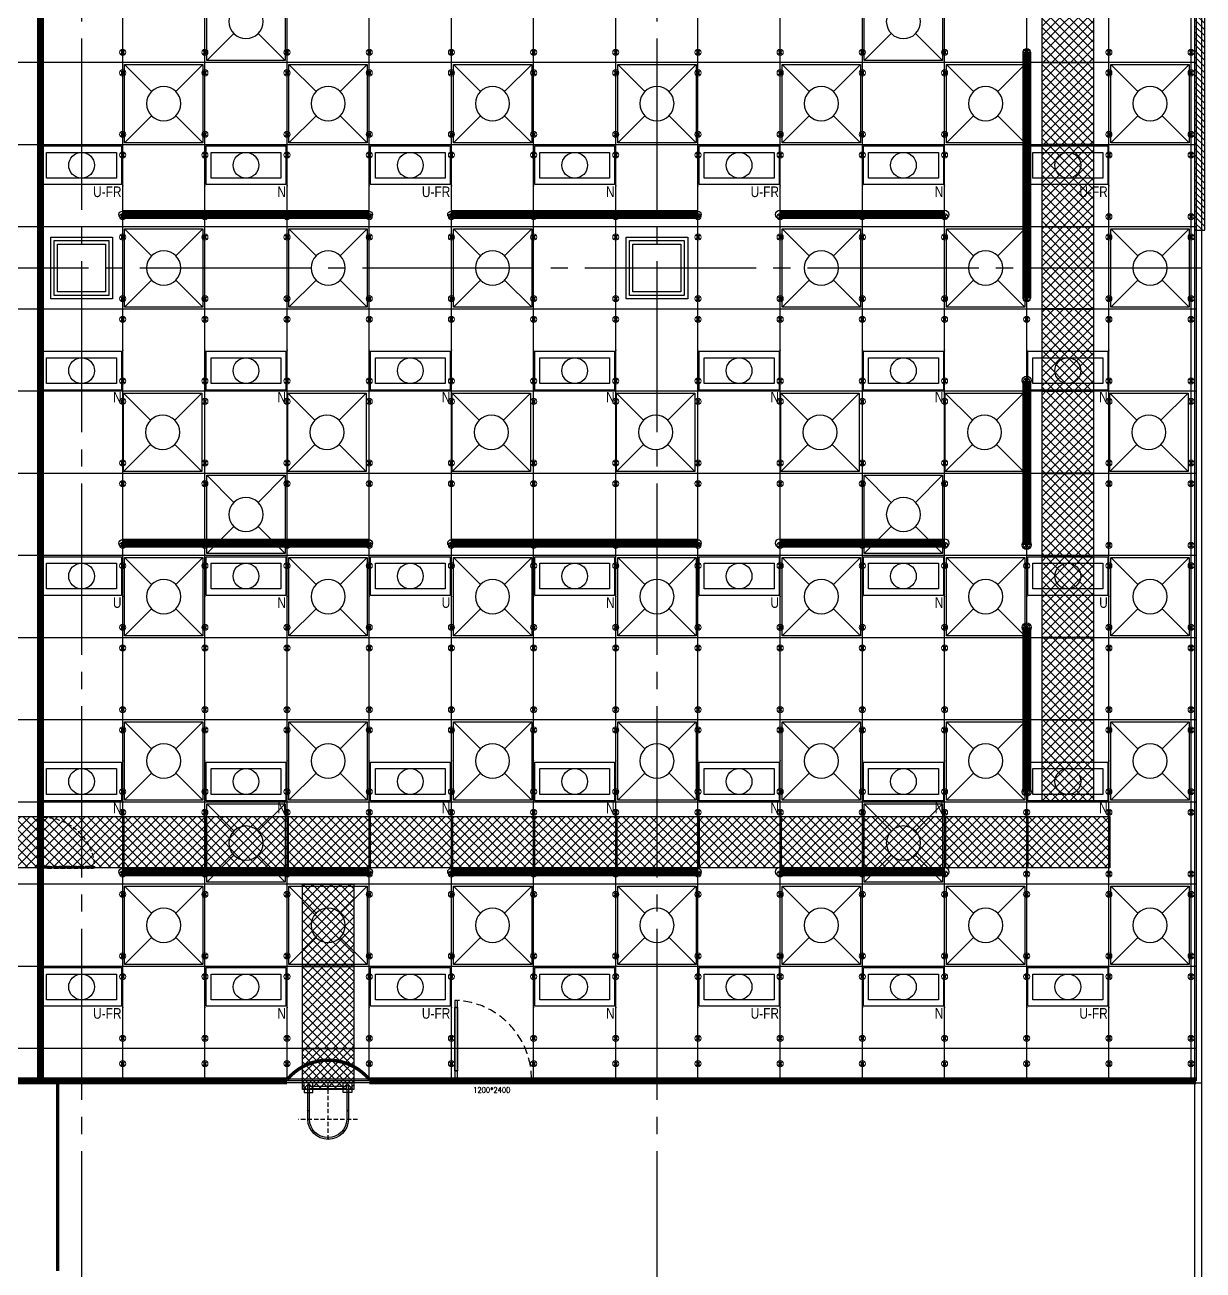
# Model space of a CAD drawing. Extents: x -17313 to 41501, y -1010 to 11880.
# Drawn here: x 15037 to 16758, y 36 to 1855 of the extents above; entities that cross this region are included whole.
import ezdxf
from ezdxf.enums import TextEntityAlignment as Align

# ---------------------------------------------------------------- set-up
doc = ezdxf.new("R2010")
doc.units = 0
doc.header["$LTSCALE"] = 100
for name, pattern in [('188K-SM-03-F10-ARCH-PA-Y2257103$0$18P6-SM-03-C40-ARCH-PA-Y2211058$0$DASHED', [19.05, 12.7, -6.35]), ('188K-SM-03-F10-ARCH-PA-Y2257103$0$AP5A-SM-03-F20-ARCH-PA-Y2230801+Y2230803$0$ALL-PA-TXT-Y2221201$0$DASHED', [19.05, 12.7, -6.35]), ('188K-SM-07-F15-ARCH-CATW-Y2257103$0$DASHED', [19.05, 12.7, -6.35]), ('X-S-FAB-L10$0$COL-CEN-LIN', [3.25, 2.5, -0.25, 0.25, -0.25])]:
    doc.linetypes.add(name, pattern=pattern)
for name, color, linetype in [('0-xref', 8, 'Continuous'), ('188K-SM-03-F10-ARCH-CEIL-Y2257103$0$K-CEIL-4.2', 8, 'Continuous'), ('188K-SM-03-F10-ARCH-CEIL-Y2257103$0$K-CEIL-4.2-AREA', 8, 'Continuous'), ('188K-SM-03-F10-ARCH-PA-Y2257103$0$K-Divider-7.5', 53, 'Continuous'), ('188K-SM-03-F10-ARCH-PA-Y2257103$0$K-Door', 53, 'Continuous'), ('188K-SM-03-F10-ARCH-PA-Y2257103$0$K-P-LAD-420', 53, 'Continuous'), ('188K-SM-03-F10-ARCH-PA-Y2257103$0$K-P1S-4.2-單抗', 53, 'Continuous'), ('188K-SM-03-F10-ARCH-PA-Y2257103$0$K-岩棉 2hr 7.5-單抗', 53, 'Continuous'), ('188K-SM-03-F10-ARCH-PA-Y2257103$0$K-岩棉 2hr 7.5-非抗', 53, 'Continuous'), ('188K-SM-06-F10-ELEC-LIGHT-Y2257103$0$E-LIGHT(W)-N', 253, 'Continuous'), ('188K-SM-06-F10-ELEC-LIGHT-Y2257103$0$E-LIGHT(W)-U FR', 253, 'Continuous'), ('188K-SM-06-F10-ELEC-LIGHT-Y2257103$0$E-LIGHT(W)-U XLPE', 253, 'Continuous'), ('188K-SM-06-F10-HVAC-FFU-Y2257103$0$AC-FFU-ULPA', 254, 'Continuous'), ('188K-SM-07-F15-ARCH-CATW-Y2257103$0$K-Divider 上-2.7', 80, 'Continuous'), ('188K-SM-07-F15-ARCH-CATW-Y2257103$0$K-DOOR-天板上方', 150, '188K-SM-07-F15-ARCH-CATW-Y2257103$0$DASHED'), ('188K-SM-07-F15-ARCH-CATW-Y2257103$0$K-安全母索', 6, 'Continuous'), ('188K-SM-07-F15-ARCH-CATW-Y2257103$0$K-扶手', 160, 'Continuous'), ('188K-SM-07-F15-ARCH-CATW-Y2257103$0$K-貓道板-主走道', 171, 'Continuous'), ('188K-SM-07-F15-ARCH-CATW-Y2257103$0$K-貓道板-主走道VS燈具', 171, 'Continuous'), ('188K-SM-07-F15-ARCH-CATW-Y2257103$0$K-鍊條', 3, 'Continuous'), ('X-S-FAB-L10$0$0-DIM-TXT', 8, 'Continuous'), ('X-S-FAB-L10$0$A-WALL-IN', 8, 'Continuous'), ('X-S-FAB-L10$0$BLOCK', 8, 'Continuous'), ('X-S-FAB-L10$0$CCL', 8, 'X-S-FAB-L10$0$COL-CEN-LIN'), ('X-S-FAB-L10$0$COL-S', 8, 'Continuous'), ('X-S-FAB-L10$0$WALL_188K_IN', 8, 'Continuous')]:
    doc.layers.add(name, color=color, linetype=linetype)
doc.layers.add('188K-SM-03-F10-ARCH-CEIL-Y2257103$0$K-吊點-標準', color=8, linetype='Continuous', lineweight=9)
doc.layers.add('188K-SM-06-F10-ELEC-LIGHT-Y2257103$0$Defpoints-CAS', color=253, linetype='Continuous', plot=False)
doc.styles.add('188K-SM-03-F10-ARCH-PA-Y2257103$0$AP5A-SM-03-F20-ARCH-PA-Y2230801+Y2230803$0$ALL-PA-TXT-Y2221201$0$Standard', font='txt.shx', dxfattribs={"bigfont": 'chineset.shx'})
doc.styles.add('188K-SM-06-F10-ELEC-LIGHT-Y2257103$0$Standard', font='arial.ttf')
doc.styles.add('X-S-FAB-L10$0$CHINA', font='simplex.shx', dxfattribs={"width": 0.75, "bigfont": 'chineset.shx'})
doc.styles.add('X-S-FAB-L10$0$Standard', font='', dxfattribs={"width": 0.8})
doc.styles.add('X-S-FAB-L10$0$TG_NOTE_TEXT', font='simplex.shx', dxfattribs={"width": 0.75, "bigfont": 'chineset.shx'})
doc.styles.get('X-S-FAB-L10$0$Standard').set_extended_font_data('Microsoft JhengHei')
doc.linetypes.add('188K-SM-07-F15-ARCH-CATW-Y2257103$0$FENCELINE1', pattern='A,6.35,-2.54,[133,ltypeshp.shx,S=2.54,R=0,X=-2.54,Y=0],-2.54,25.4', length=36.83)

# ---------------------------------------------------------------- blocks, each defined once
blk = doc.blocks.new('X-S-FAB-L10$0$FAB2-L05')
at = {"layer": 'X-S-FAB-L10$0$CCL'}
for p, q in [((-11040, 11005), (-11040, 0)), ((-10200, 11005), (-10200, 0)), ((-26880, 2220), (1210, 2220))]:
    blk.add_line(p, q, dxfattribs=at)
at = {"layer": 'X-S-FAB-L10$0$COL-S'}
for points in [[(-11075, 2255), (-11005, 2255), (-11005, 2185), (-11075, 2185)], [(-10235, 2255), (-10165, 2255), (-10165, 2185), (-10235, 2185)]]:
    blk.add_lwpolyline(points, close=True, dxfattribs=at)
blk = doc.blocks.new('X-S-FAB-L10')
at = {"layer": 'X-S-FAB-L10$0$WALL_188K_IN'}
h = blk.add_hatch(dxfattribs=at)
h.set_pattern_fill('LINE', color=256, scale=2, angle=135)
h.set_pattern_definition([(135, (16760, 1946.6165), (-4.49013, -4.49013), [])])
h.paths.add_polyline_path([(16760, 1555), (16760, 2045), (16745, 2045), (16745, 1555)])
at = {"layer": 'X-S-FAB-L10$0$A-WALL-IN', "lineweight": 0}
for q in [(16760, 1555), (16745, -44)]:
    blk.add_line((16745, 1555), q, dxfattribs=at)
at = {"layer": 'X-S-FAB-L10$0$COL-S'}
for p, q in [((15085, 1535), (15155, 1535)), ((15085, 1465), (15085, 1535)), ((15155, 1535), (15155, 1465)), ((15925, 1535), (15995, 1535)), ((15925, 1465), (15925, 1535)), ((15995, 1535), (15995, 1465)), ((15155, 1465), (15085, 1465)), ((15995, 1465), (15925, 1465))]:
    blk.add_line(p, q, dxfattribs=at)
at = {"layer": 'X-S-FAB-L10$0$WALL_188K_IN'}
blk.add_lwpolyline([(16760, 1555), (16760, 2045), (16745, 2045), (16745, 1555)], close=True, dxfattribs=at)
at = {"layer": 'X-S-FAB-L10$0$BLOCK'}
blk.add_blockref('X-S-FAB-L10$0$FAB2-L05', (26160, -720), dxfattribs=at)
at = {"style": 'X-S-FAB-L10$0$TG_NOTE_TEXT', "width": 0.5, "flags": 1}
for p in [(7463.3, 9020), (18268.3, 8649), (11197.8, 4800.2), (16485.8, 4800.2), (25420.3, 2635), (13360, 320, 0), (7463.3, -33.3)]:
    blk.add_attdef('WH', text='', height=20, dxfattribs=at).set_placement(p, align=Align.BOTTOM_LEFT)
at = {"width": 0.5}
for style, p in [('X-S-FAB-L10$0$TG_NOTE_TEXT', (7585, 9020)), ('X-S-FAB-L10$0$TG_NOTE_TEXT', (18390, 8649)), ('X-S-FAB-L10$0$TG_NOTE_TEXT', (11117.5, 4813.5)), ('X-S-FAB-L10$0$TG_NOTE_TEXT', (16607.5, 4813.5)), ('X-S-FAB-L10$0$TG_NOTE_TEXT', (25350, 2635)), ('X-S-FAB-L10$0$Standard', (13129.4, 325, 0)), ('X-S-FAB-L10$0$TG_NOTE_TEXT', (7585, -20))]:
    blk.add_attdef('DESC', text='', height=10, dxfattribs=dict(at, style=style)).set_placement(p, align=Align.BOTTOM_LEFT)
for tag, style, p in [('TYPE', 'X-S-FAB-L10$0$TG_NOTE_TEXT', (7619.3, 9020)), ('NO', 'X-S-FAB-L10$0$TG_NOTE_TEXT', (7650.1, 9020)), ('TYPE', 'X-S-FAB-L10$0$TG_NOTE_TEXT', (18424.2, 8649)), ('NO', 'X-S-FAB-L10$0$TG_NOTE_TEXT', (18455, 8649)), ('NO', 'X-S-FAB-L10$0$TG_NOTE_TEXT', (11088.6, 4813.5)), ('TYPE', 'X-S-FAB-L10$0$TG_NOTE_TEXT', (11151.8, 4813.5)), ('TYPE', 'X-S-FAB-L10$0$TG_NOTE_TEXT', (16641.8, 4813.5)), ('NO', 'X-S-FAB-L10$0$TG_NOTE_TEXT', (16672.6, 4813.5)), ('NO', 'X-S-FAB-L10$0$TG_NOTE_TEXT', (25313, 2635)), ('TYPE', 'X-S-FAB-L10$0$TG_NOTE_TEXT', (25350, 2635)), ('NO', 'X-S-FAB-L10$0$Standard', (13100, 320, 0)), ('TYPE', 'X-S-FAB-L10$0$Standard', (13129.4, 320, 0)), ('TYPE', 'X-S-FAB-L10$0$TG_NOTE_TEXT', (7619.3, -20)), ('NO', 'X-S-FAB-L10$0$TG_NOTE_TEXT', (7650.1, -20))]:
    blk.add_attdef(tag, text='', height=10, dxfattribs=dict(at, style=style)).set_placement(p, align=Align.BOTTOM_RIGHT)
for rotation, style, p in [(180, 'X-S-FAB-L10$0$Standard', (317.6, 7480)), (180, 'X-S-FAB-L10$0$Standard', (1217.6, 7480)), (90, 'X-S-FAB-L10$0$TG_NOTE_TEXT', (24310, 3647.5)), (270, 'X-S-FAB-L10$0$TG_NOTE_TEXT', (17080, 1605))]:
    blk.add_attdef('DESC', text='', height=10, rotation=rotation, dxfattribs=dict(at, style=style)).set_placement(p, align=Align.BOTTOM_LEFT)
for tag, rotation, style, p in [('TYPE', 180, 'X-S-FAB-L10$0$Standard', (317.6, 7480)), ('NO', 180, 'X-S-FAB-L10$0$Standard', (347, 7480)), ('TYPE', 180, 'X-S-FAB-L10$0$Standard', (1217.6, 7480)), ('NO', 180, 'X-S-FAB-L10$0$Standard', (1247, 7480)), ('TYPE', 90, 'X-S-FAB-L10$0$TG_NOTE_TEXT', (24310, 3647.5)), ('NO', 90, 'X-S-FAB-L10$0$TG_NOTE_TEXT', (24310, 3610.5)), ('TYPE', 270, 'X-S-FAB-L10$0$TG_NOTE_TEXT', (17080, 1605)), ('NO', 270, 'X-S-FAB-L10$0$TG_NOTE_TEXT', (17080, 1573))]:
    blk.add_attdef(tag, text='', height=10, rotation=rotation, dxfattribs=dict(at, style=style)).set_placement(p, align=Align.BOTTOM_RIGHT)
at = {"style": 'X-S-FAB-L10$0$TG_NOTE_TEXT', "width": 0.5, "flags": 1}
for rotation, p in [(180, (43, 7480)), (180, (943, 7480)), (90, (24310, 3717.8)), (270, (17080, 1711.7))]:
    blk.add_attdef('WH', text='', height=20, rotation=rotation, dxfattribs=at).set_placement(p, align=Align.BOTTOM_LEFT)
at = {"layer": 'X-S-FAB-L10$0$0-DIM-TXT', "style": 'X-S-FAB-L10$0$CHINA', "width": 0.75}
for p in [(667.4, 7855.1, -2689.4), (22627.4, 6728.8), (25644.7, 6728.8), (24778.8, 5569.1), (1118.3, 4980), (417.8, 4594.6), (23874.8, 4355), (22927.4, 4330.1), (23749.9, 3901.4), (417.8, 3765.2), (1118.3, 3730), (417.8, 3115.8), (536.9, 2227.8), (16909, 1782.7), (888.4, 880.5), (16977.4, 750), (18878.8, 750), (25641.2, 553.2), (21364, 526.9)]:
    blk.add_attdef('HIG', text='', height=80, dxfattribs=at).set_placement(p, align=Align.MIDDLE_LEFT)
blk = doc.blocks.new('188K-SM-03-F10-ARCH-CEIL-Y2257103$0$A$C2CA95053')
h = blk.add_hatch(color=256)
edge = h.paths.add_edge_path()
edge.add_arc((0, 0), 0.5, 0, 360)
for p, q in [((3.2, 3.2), (-3.2, -3.2)), ((3.2, -3.2), (-3.2, 3.2))]:
    blk.add_line(p, q)
blk.add_lwpolyline([(-1.6, 2.5), (-1.6, -2.5), (1.6, -2.5), (1.6, 2.5)], close=True)
for radius in [4.5, 0.5]:
    blk.add_circle((0, 0), radius)
blk = doc.blocks.new('188K-SM-03-F10-ARCH-CEIL-Y2257103$0$天花板吊點-附調整片 - 3_8_螺桿吊架 100 mm 高調整片-V1-1FL')
blk.add_blockref('188K-SM-03-F10-ARCH-CEIL-Y2257103$0$A$C2CA95053', (0, 0))
blk = doc.blocks.new('188K-SM-03-F10-ARCH-CEIL-Y2257103')
at = {"layer": '188K-SM-03-F10-ARCH-CEIL-Y2257103$0$K-CEIL-4.2'}
for p, q in [((15060, 312.7), (15060, 8632.2)), ((15180, 312.7), (15180, 8632.2)), ((15300, 312.7), (15300, 8632.2)), ((15420, 312.7), (15420, 8632.2)), ((15540, 312.7), (15540, 8632.2)), ((15660, 312.7), (15660, 8632.2)), ((15780, 312.7), (15780, 8632.2)), ((15900, 312.7), (15900, 8632.2)), ((16740, 312.7), (16740, 8632.2)), ((16020, 312.7), (16020, 4517.5)), ((16140, 312.7), (16140, 4517.5)), ((16260, 312.7), (16260, 4517.5)), ((16380, 312.7), (16380, 4517.5)), ((16500, 312.7), (16500, 4517.5)), ((16620, 312.7), (16620, 4517.5)), ((16747.2, 1800), (1847.7, 1800)), ((16747.2, 1680), (1847.7, 1680)), ((16747.2, 1560), (1847.7, 1560)), ((16747.2, 1440), (1847.7, 1440)), ((16747.2, 1320), (1847.7, 1320)), ((16747.2, 1200), (1847.7, 1200)), ((16747.2, 1080), (1847.7, 1080)), ((16747.2, 960), (1847.7, 960)), ((16747.2, 840), (1847.7, 840)), ((16747.2, 720), (1847.7, 720)), ((16747.2, 600), (1847.7, 600)), ((16747.2, 480), (1847.7, 480)), ((16747.2, 360), (1847.7, 360))]:
    blk.add_line(p, q, dxfattribs=at)
at = {"layer": '188K-SM-03-F10-ARCH-CEIL-Y2257103$0$K-CEIL-4.2-AREA', "elevation": 0}
blk.add_lwpolyline([(24297.2, 2067.7), (16747.2, 2067.7), (16747.2, 312.7), (14882.2, 312.7), (14882.2, 42.7), (14157.7, 42.7), (14157.7, 312.7), (1847.7, 312.7), (1847.7, 8305.8), (1767.7, 8305.8), (1767.7, 8632.2), (17592.2, 8632.2), (17592.2, 8626.2), (18934.7, 8626.2), (18934.7, 8592.2), (19317.2, 8592.2), (19317.2, 7537.7), (19282.2, 7537.7), (19282.2, 7462.2), (19317.2, 7462.2), (19317.2, 7317.2), (21180, 7317.2)], dxfattribs=at)
at = {"layer": '188K-SM-03-F10-ARCH-CEIL-Y2257103$0$K-CEIL-4.2-AREA'}
for points in [[(15085, 1535), (15155, 1535), (15155, 1465), (15085, 1465)], [(15925, 1535), (15995, 1535), (15995, 1465), (15925, 1465)]]:
    blk.add_lwpolyline(points, close=True, dxfattribs=at)
at = {"layer": '188K-SM-03-F10-ARCH-CEIL-Y2257103$0$K-吊點-標準', "color": 170, "lineweight": 18, "rotation": 179.9999999999997}
for p in [(15060, 1815), (15180, 1815), (15300, 1815), (15420, 1815), (15540, 1815), (15660, 1815), (15780, 1815), (15900, 1815), (16020, 1815), (16140, 1815), (16260, 1815), (16380, 1815), (16500, 1815), (16620, 1815), (16740, 1815), (15060, 1785), (15180, 1785), (15300, 1785), (15420, 1785), (15540, 1785), (15660, 1785), (15780, 1785), (15900, 1785), (16020, 1785), (16140, 1785), (16260, 1785), (16380, 1785), (16500, 1785), (16620, 1785), (16740, 1785), (15060, 1695), (15180, 1695), (15300, 1695), (15420, 1695), (15540, 1695), (15660, 1695), (15780, 1695), (15900, 1695), (16020, 1695), (16140, 1695), (16260, 1695), (16380, 1695), (16500, 1695), (16620, 1695), (16740, 1695), (15060, 1665), (15180, 1665), (15300, 1665), (15420, 1665), (15540, 1665), (15660, 1665), (15780, 1665), (15900, 1665), (16020, 1665), (16140, 1665), (16260, 1665), (16380, 1665), (16500, 1665), (16620, 1665), (16740, 1665), (15060, 1575), (15180, 1575), (15300, 1575), (15420, 1575), (15540, 1575), (15660, 1575), (15780, 1575), (15900, 1575), (16020, 1575), (16140, 1575), (16260, 1575), (16380, 1575), (16500, 1575), (16620, 1575), (16740, 1575), (15060, 1545), (15180, 1545), (15300, 1545), (15420, 1545), (15540, 1545), (15660, 1545), (15780, 1545), (15900, 1545), (16020, 1545), (16140, 1545), (16260, 1545), (16380, 1545), (16500, 1545), (16620, 1545), (16740, 1545), (15060, 1455), (15180, 1455), (15300, 1455), (15420, 1455), (15540, 1455), (15660, 1455), (15780, 1455), (15900, 1455), (16020, 1455), (16140, 1455), (16260, 1455), (16380, 1455), (16500, 1455), (16620, 1455), (16740, 1455), (15060, 1425), (15180, 1425), (15300, 1425), (15420, 1425), (15540, 1425), (15660, 1425), (15780, 1425), (15900, 1425), (16020, 1425), (16140, 1425), (16260, 1425), (16380, 1425), (16500, 1425), (16620, 1425), (16740, 1425), (15060, 1335), (15180, 1335), (15300, 1335), (15420, 1335), (15540, 1335), (15660, 1335), (15780, 1335), (15900, 1335), (16020, 1335), (16140, 1335), (16260, 1335), (16380, 1335), (16500, 1335), (16620, 1335), (16740, 1335), (15060, 1305), (15180, 1305), (15300, 1305), (15420, 1305), (15540, 1305), (15660, 1305), (15780, 1305), (15900, 1305), (16020, 1305), (16140, 1305), (16260, 1305), (16380, 1305), (16500, 1305), (16620, 1305), (16740, 1305), (15060, 1215), (15180, 1215), (15300, 1215), (15420, 1215), (15540, 1215), (15660, 1215), (15780, 1215), (15900, 1215), (16020, 1215), (16140, 1215), (16260, 1215), (16380, 1215), (16500, 1215), (16620, 1215), (16740, 1215), (15060, 1185), (15180, 1185), (15300, 1185), (15420, 1185), (15540, 1185), (15660, 1185), (15780, 1185), (15900, 1185), (16020, 1185), (16140, 1185), (16260, 1185), (16380, 1185), (16500, 1185), (16620, 1185), (16740, 1185), (15060, 1095), (15180, 1095), (15300, 1095), (15420, 1095), (15540, 1095), (15660, 1095), (15780, 1095), (15900, 1095), (16020, 1095), (16140, 1095), (16260, 1095), (16380, 1095), (16500, 1095), (16620, 1095), (16740, 1095), (15060, 1065), (15180, 1065), (15300, 1065), (15420, 1065), (15540, 1065), (15660, 1065), (15780, 1065), (15900, 1065), (16020, 1065), (16140, 1065), (16260, 1065), (16380, 1065), (16500, 1065), (16620, 1065), (16740, 1065), (15060, 975), (15180, 975), (15300, 975), (15420, 975), (15540, 975), (15660, 975), (15780, 975), (15900, 975), (16020, 975), (16140, 975), (16260, 975), (16380, 975), (16500, 975), (16620, 975), (16740, 975), (15060, 945), (15180, 945), (15300, 945), (15420, 945), (15540, 945), (15660, 945), (15780, 945), (15900, 945), (16020, 945), (16140, 945), (16260, 945), (16380, 945), (16500, 945), (16620, 945), (16740, 945), (15060, 855), (15180, 855), (15300, 855), (15420, 855), (15540, 855), (15660, 855), (15780, 855), (15900, 855), (16020, 855), (16140, 855), (16260, 855), (16380, 855), (16500, 855), (16620, 855), (16740, 855), (15060, 825), (15180, 825), (15300, 825), (15420, 825), (15540, 825), (15660, 825), (15780, 825), (15900, 825), (16020, 825), (16140, 825), (16260, 825), (16380, 825), (16500, 825), (16620, 825), (16740, 825), (15060, 735), (15180, 735), (15300, 735), (15420, 735), (15540, 735), (15660, 735), (15780, 735), (15900, 735), (16020, 735), (16140, 735), (16260, 735), (16380, 735), (16500, 735), (16620, 735), (16740, 735), (15060, 705), (15180, 705), (15300, 705), (15420, 705), (15540, 705), (15660, 705), (15780, 705), (15900, 705), (16020, 705), (16140, 705), (16260, 705), (16380, 705), (16500, 705), (16620, 705), (16740, 705), (15060, 615), (15180, 615), (15300, 615), (15420, 615), (15540, 615), (15660, 615), (15780, 615), (15900, 615), (16020, 615), (16140, 615), (16260, 615), (16380, 615), (16500, 615), (16620, 615), (16740, 615), (15060, 585), (15180, 585), (15300, 585), (15420, 585), (15540, 585), (15660, 585), (15780, 585), (15900, 585), (16020, 585), (16140, 585), (16260, 585), (16380, 585), (16500, 585), (16620, 585), (16740, 585), (15060, 495), (15180, 495), (15300, 495), (15420, 495), (15540, 495), (15660, 495), (15780, 495), (15900, 495), (16020, 495), (16140, 495), (16260, 495), (16380, 495), (16500, 495), (16620, 495), (16740, 495), (15060, 465), (15180, 465), (15300, 465), (15420, 465), (15540, 465), (15660, 465), (15780, 465), (15900, 465), (16020, 465), (16140, 465), (16260, 465), (16380, 465), (16500, 465), (16620, 465), (16740, 465), (15060, 375), (15180, 375), (15300, 375), (15420, 375), (15540, 375), (15660, 375), (15780, 375), (15900, 375), (16020, 375), (16140, 375), (16260, 375), (16380, 375), (16500, 375), (16620, 375), (16740, 375), (15060, 337.7, 0), (15180, 337.7, 0), (15300, 337.7, 0), (15420, 337.7, 0), (15540, 337.7, 0), (15660, 337.7, 0), (15780, 337.7, 0), (15900, 337.7, 0), (16020, 337.7, 0), (16140, 337.7, 0), (16260, 337.7, 0), (16380, 337.7, 0), (16500, 337.7, 0), (16620, 337.7, 0), (16740, 337.7, 0)]:
    blk.add_blockref('188K-SM-03-F10-ARCH-CEIL-Y2257103$0$天花板吊點-附調整片 - 3_8_螺桿吊架 100 mm 高調整片-V1-1FL', p, dxfattribs=at)
blk = doc.blocks.new('188K-SM-06-F10-HVAC-FFU-Y2257103$0$H-FU-U-12x12')
for p, q in [((423, 777), (28, 1172)), ((777, 777), (1172, 1172)), ((28, 28), (423, 423)), ((1172, 28), (777, 423))]:
    blk.add_line(p, q)
blk.add_lwpolyline([(1172, 28), (1172, 1172), (28, 1172), (28, 28)], close=True)
blk.add_circle((600, 600), 250)
blk = doc.blocks.new('188K-SM-06-F10-HVAC-FFU-Y2257103')
at = {"layer": '188K-SM-06-F10-HVAC-FFU-Y2257103$0$AC-FFU-ULPA', "xscale": -0.09999999999999432, "yscale": 0.09999999999999432, "zscale": 0.09999999999999432}
for p in [(15420, 1800), (16380, 1800), (15300, 1680), (15540, 1680), (15780, 1680), (16020, 1680), (16260, 1680), (16500, 1680), (16740, 1680), (15300, 1440), (15540, 1440), (15780, 1440), (16260, 1440), (16500, 1440), (16740, 1440), (15298.3, 1200), (15538.3, 1200), (15778.3, 1200), (16018.3, 1200), (16258.3, 1200), (16498.3, 1200), (16738.3, 1200), (15420, 1080), (16380, 1080), (15300, 960), (15540, 960), (15780, 960), (16020, 960), (16260, 960), (16500, 960), (16740, 960), (15300, 720), (15540, 720), (15780, 720), (16020, 720), (16260, 720), (16500, 720), (16740, 720), (15420, 600), (16380, 600), (15300, 480), (15540, 480), (15780, 480), (16020, 480), (16260, 480), (16500, 480), (16740, 480)]:
    blk.add_blockref('188K-SM-06-F10-HVAC-FFU-Y2257103$0$H-FU-U-12x12', p, dxfattribs=at)
blk = doc.blocks.new('*U258')
for points in [[(-58.3, -28.3), (-58.3, 28.3), (58.3, 28.3), (58.3, -28.3)], [(-51, -18.8), (-51, 18.8), (51, 18.8), (51, -18.8)]]:
    blk.add_lwpolyline(points, close=True)
blk.add_circle((0, 0), 18.8)
at = {"layer": '188K-SM-06-F10-ELEC-LIGHT-Y2257103$0$Defpoints-CAS'}
for p in [(-60, 30), (60, 30), (-60, -30), (60, -30)]:
    blk.add_point(p, dxfattribs=at)
at = {"style": '188K-SM-06-F10-ELEC-LIGHT-Y2257103$0$Standard', "width": 0.8}
blk.add_text('U-FR', height=15.53, dxfattribs=at).set_placement((58.3, -38.7), align=Align.MIDDLE_RIGHT)
blk = doc.blocks.new('*U463')
at = {"layer": '188K-SM-06-F10-ELEC-LIGHT-Y2257103$0$E-LIGHT(W)-U FR'}
blk.add_blockref('*U258', (0, 8.3), dxfattribs=at)
blk = doc.blocks.new('*U462')
at = {"color": 0, "linetype": 'ByBlock', "lineweight": -2, "transparency": 16777216}
for p in [(0, 0), (480, 0), (960, 0), (1440, 0)]:
    blk.add_blockref('*U463', p, dxfattribs=at)
blk = doc.blocks.new('*U267')
for points in [[(-58.3, -28.3), (-58.3, 28.3), (58.3, 28.3), (58.3, -28.3)], [(-51, -18.8), (-51, 18.8), (51, 18.8), (51, -18.8)]]:
    blk.add_lwpolyline(points, close=True)
blk.add_circle((0, 0), 18.8)
at = {"layer": '188K-SM-06-F10-ELEC-LIGHT-Y2257103$0$Defpoints-CAS'}
for p in [(-60, 30), (60, 30), (-60, -30), (60, -30)]:
    blk.add_point(p, dxfattribs=at)
at = {"style": '188K-SM-06-F10-ELEC-LIGHT-Y2257103$0$Standard', "width": 0.8}
blk.add_text('N', height=15.5, dxfattribs=at).set_placement((58.3, -38.7), align=Align.MIDDLE_RIGHT)
blk = doc.blocks.new('*U465')
at = {"layer": '188K-SM-06-F10-ELEC-LIGHT-Y2257103$0$E-LIGHT(W)-N'}
blk.add_blockref('*U267', (0, 8.3), dxfattribs=at)
blk = doc.blocks.new('*U464')
at = {"color": 0, "linetype": 'ByBlock', "lineweight": -2, "transparency": 16777216}
for p in [(0, 0), (480, 0), (960, 0)]:
    blk.add_blockref('*U465', p, dxfattribs=at)
blk = doc.blocks.new('*U467')
at = {"layer": '188K-SM-06-F10-ELEC-LIGHT-Y2257103$0$E-LIGHT(W)-N'}
blk.add_blockref('*U267', (0, 8.3), dxfattribs=at)
blk = doc.blocks.new('*U466')
at = {"color": 0, "linetype": 'ByBlock', "lineweight": -2, "transparency": 16777216}
for p in [(0, 0), (240, 0), (480, 0), (720, 0), (960, 0), (1200, 0), (1440, 0)]:
    blk.add_blockref('*U467', p, dxfattribs=at)
blk = doc.blocks.new('*U469')
at = {"layer": '188K-SM-06-F10-ELEC-LIGHT-Y2257103$0$E-LIGHT(W)-N'}
blk.add_blockref('*U267', (0, 8.3), dxfattribs=at)
blk = doc.blocks.new('*U468')
at = {"color": 0, "linetype": 'ByBlock', "lineweight": -2, "transparency": 16777216}
for p in [(0, 0), (480, 0), (960, 0)]:
    blk.add_blockref('*U469', p, dxfattribs=at)
blk = doc.blocks.new('*U266')
for points in [[(-58.3, -28.3), (-58.3, 28.3), (58.3, 28.3), (58.3, -28.3)], [(-51, -18.8), (-51, 18.8), (51, 18.8), (51, -18.8)]]:
    blk.add_lwpolyline(points, close=True)
blk.add_circle((0, 0), 18.8)
at = {"layer": '188K-SM-06-F10-ELEC-LIGHT-Y2257103$0$Defpoints-CAS'}
for p in [(-60, 30), (60, 30), (-60, -30), (60, -30)]:
    blk.add_point(p, dxfattribs=at)
at = {"style": '188K-SM-06-F10-ELEC-LIGHT-Y2257103$0$Standard', "width": 0.8}
blk.add_text('U', height=15.5, dxfattribs=at).set_placement((58.3, -38.7), align=Align.MIDDLE_RIGHT)
blk = doc.blocks.new('*U471')
at = {"layer": '188K-SM-06-F10-ELEC-LIGHT-Y2257103$0$E-LIGHT(W)-U XLPE'}
blk.add_blockref('*U266', (0, 8.3), dxfattribs=at)
blk = doc.blocks.new('*U470')
at = {"color": 0, "linetype": 'ByBlock', "lineweight": -2, "transparency": 16777216}
for p in [(0, 0), (480, 0), (960, 0), (1440, 0)]:
    blk.add_blockref('*U471', p, dxfattribs=at)
blk = doc.blocks.new('*U473')
at = {"layer": '188K-SM-06-F10-ELEC-LIGHT-Y2257103$0$E-LIGHT(W)-N'}
blk.add_blockref('*U267', (0, 8.3), dxfattribs=at)
blk = doc.blocks.new('*U472')
at = {"color": 0, "linetype": 'ByBlock', "lineweight": -2, "transparency": 16777216}
for p in [(0, 0), (240, 0), (480, 0), (720, 0), (960, 0), (1200, 0), (1440, 0)]:
    blk.add_blockref('*U473', p, dxfattribs=at)
blk = doc.blocks.new('*U475')
at = {"layer": '188K-SM-06-F10-ELEC-LIGHT-Y2257103$0$E-LIGHT(W)-U FR'}
blk.add_blockref('*U258', (0, 8.3), dxfattribs=at)
blk = doc.blocks.new('*U474')
at = {"color": 0, "linetype": 'ByBlock', "lineweight": -2, "transparency": 16777216}
for p in [(0, 0), (480, 0), (960, 0), (1440, 0)]:
    blk.add_blockref('*U475', p, dxfattribs=at)
blk = doc.blocks.new('*U477')
at = {"layer": '188K-SM-06-F10-ELEC-LIGHT-Y2257103$0$E-LIGHT(W)-N'}
blk.add_blockref('*U267', (0, 8.3), dxfattribs=at)
blk = doc.blocks.new('*U476')
at = {"color": 0, "linetype": 'ByBlock', "lineweight": -2, "transparency": 16777216}
for p in [(0, 0), (480, 0), (960, 0)]:
    blk.add_blockref('*U477', p, dxfattribs=at)
blk = doc.blocks.new('188K-SM-06-F10-ELEC-LIGHT-Y2257103')
for name, p in [('*U462', (15120, 1641.7)), ('*U464', (15360, 1641.7)), ('*U466', (15120, 1341.7)), ('*U470', (15120, 1041.7)), ('*U468', (15360, 1041.7)), ('*U472', (15120, 741.7)), ('*U474', (15120, 441.7)), ('*U476', (15360, 441.7))]:
    blk.add_blockref(name, p)
blk = doc.blocks.new('188K-SM-03-F10-ARCH-PA-Y2257103$0$LAD-1')
at = {"linetype": '188K-SM-03-F10-ARCH-PA-Y2257103$0$18P6-SM-03-C40-ARCH-PA-Y2211058$0$DASHED', "ltscale": 0.005}
for points in [[(-77.4, -42.9), (-77.4, 43.5)], [(-106.5, 0), (-23.9, 0)]]:
    blk.add_lwpolyline(points, dxfattribs=at)
for points in [[(-33.8, -29.7), (-77.4, -29.7, -0.976777), (-77.4, 29.8), (-33.8, 29.8)], [(-33.8, -27.2), (-77.4, -27.2, -0.974646), (-77.4, 27.3), (-33.8, 27.3)]]:
    blk.add_lwpolyline(points, format="xyb")
for points in [[(-23.8, 22.2), (-23.8, 35.2), (-37.8, 35.2), (-37.8, 22.2)], [(-27.8, 27), (-27.8, 30), (-33.8, 30), (-33.8, 27)], [(-28.9, 27), (-28.9, -27), (-32.7, -27), (-32.7, 27)], [(-23.9, -21.8), (-23.9, -34.8), (-37.9, -34.8), (-37.9, -21.8)], [(-27.8, -27), (-27.8, -30), (-33.8, -30), (-33.8, -27)]]:
    blk.add_lwpolyline(points, close=True)
for centre in [(-93.7, 23.2), (-64.6, 28.5), (-105.2, 0), (-93.7, -22.5), (-64.6, -28.5)]:
    blk.add_circle(centre, 0.5)
blk = doc.blocks.new('188K-SM-03-F10-ARCH-PA-Y2257103$0$單開庫板門-1200x2400)圓型拉環鎖+輔助鎖)')
at = {"ltscale": 0.1}
for p, q in [((26008.6, -11403.6), (26004.5, -11403.6)), ((26004.5, -11403.6), (26004.5, -11414.1)), ((26004.5, -11414.1), (26004.5, -11415.3)), ((26004.5, -11414.1), (26008.6, -11414.1)), ((26004.5, -11415.4), (26004.6, -11415.5)), ((26008.6, -11414), (26004.6, -11414)), ((26004.6, -11414.3), (26004.6, -11414.2)), ((26004.6, -11415.3), (26004.6, -11414.5)), ((26004.7, -11414.1), (26006.5, -11414.1)), ((26005.1, -11414.4), (26004.7, -11414.4)), ((26004.7, -11414.5), (26005.1, -11414.5)), ((26004.7, -11414.5), (26004.7, -11506)), ((26004.7, -11506), (26004.7, -11414.5)), ((26004.7, -11414.5), (26004.7, -11414.5)), ((26004.7, -11415.4), (26004.7, -11415.3)), ((26005.2, -11414.4), (26005.2, -11414.4)), ((26006.5, -11414.1), (26006.6, -11414.1)), ((26006.6, -11414.1), (26006.6, -11414.1)), ((26006.6, -11414.1), (26008.4, -11414.1)), ((26008.4, -11414.4), (26008, -11414.4)), ((26008, -11414.4), (26008, -11414.4)), ((26008, -11414.5), (26008.4, -11414.5)), ((26008.4, -11506), (26008.4, -11414.5)), ((26008.4, -11414.5), (26008.4, -11414.5)), ((26008.4, -11414.5), (26008.4, -11506)), ((26008.4, -11415.3), (26008.4, -11415.4)), ((26008.5, -11414.2), (26008.5, -11414.3)), ((26008.5, -11414.5), (26008.5, -11415.3)), ((26008.5, -11415.5), (26008.6, -11415.4)), ((26008.6, -11414.1), (26008.6, -11403.6)), ((26008.6, -11415.3), (26008.6, -11414.1)), ((26008.6, -11506.4), (26004.5, -11506.4)), ((26004.5, -11506.4), (26004.5, -11518)), ((26004.7, -11506), (26004.7, -11506)), ((26008.4, -11506), (26008.4, -11506)), ((26008.6, -11518), (26008.6, -11506.4)), ((25999.5, -11519.7), (25999.5, -11523.2)), ((26002.5, -11519.1), (26000, -11519.1)), ((26000, -11523.7), (26002.4, -11523.7)), ((26002.4, -11523.7), (26004.1, -11522.6)), ((26002.9, -11518.5), (26002.6, -11518.5)), ((26002.6, -11518.5), (26002.6, -11521)), ((26002.6, -11521.9), (26002.6, -11519.3)), ((26002.6, -11521), (26002.9, -11521)), ((26003.4, -11521.9), (26002.6, -11521.9)), ((26002.9, -11521), (26002.9, -11518.5)), ((26003.3, -11522.2), (26003.3, -11522)), ((26003.3, -11522), (26003.4, -11522)), ((26004, -11522.2), (26003.3, -11522.2)), ((26008.3, -11517.5), (26003.6, -11517.5)), ((26003.6, -11517.5), (26003.6, -11517.7)), ((26003.6, -11517.7), (26008.3, -11517.7)), ((26004.1, -11521.9), (26003.9, -11521.9)), ((26003.9, -11522), (26004, -11522)), ((26004, -11522), (26004, -11522.2)), ((26004.2, -11522.4), (26004.2, -11521.9)), ((26004.5, -11518), (26008.6, -11518)), ((26008.3, -11517.7), (26008.3, -11517.5)), ((26114.8, -11521.9), (26115.1, -11521.9)), ((26114.8, -11522.4), (26114.8, -11521.9)), ((26114.9, -11522), (26114.9, -11522.2)), ((26115.1, -11522), (26114.9, -11522)), ((26114.9, -11522.2), (26115.7, -11522.2)), ((26116.6, -11523.7), (26114.9, -11522.6)), ((26115.5, -11521.9), (26116.3, -11521.9)), ((26115.7, -11522), (26115.5, -11522)), ((26115.7, -11522.2), (26115.7, -11522)), ((26116.3, -11521.9), (26116.3, -11519.3)), ((26116.5, -11519.1), (26119, -11519.1)), ((26119, -11523.7), (26116.6, -11523.7)), ((26119.5, -11519.7), (26119.5, -11523.2))]:
    blk.add_line(p, q, dxfattribs=at)
blk.add_lwpolyline([(26006.6, -11506.4), (26006.5, -11506.3), (26004.7, -11506.3, -0.414214), (26004.6, -11506.3), (26004.6, -11506.1, -0.414214), (26004.7, -11506.1), (26005.1, -11506.1, 0.414214), (26005.2, -11506.1), (26005.2, -11506, 0.414214), (26005.1, -11506), (26004.7, -11506, -0.414214), (26004.6, -11506), (26004.6, -11505.2, -0.414214), (26004.7, -11505.2), (26004.7, -11505.2, 0.414214), (26004.7, -11505.2), (26004.7, -11505, 0.72636), (26004.6, -11505), (26004.5, -11505.1, 0.158507), (26004.5, -11505.2), (26004.5, -11506.4, 0.414214), (26004.6, -11506.5), (26008.6, -11506.5, 0.414214), (26008.6, -11506.4), (26008.6, -11505.2, 0.158507), (26008.6, -11505.1), (26008.5, -11505, 0.72636), (26008.4, -11505), (26008.4, -11505.2, 0.414214), (26008.5, -11505.2, -0.414214), (26008.5, -11505.2), (26008.5, -11506, -0.414214), (26008.4, -11506), (26008, -11506, 0.414214), (26008, -11506), (26008, -11506.1, 0.414214), (26008, -11506.1), (26008.4, -11506.1, -0.414214), (26008.5, -11506.1), (26008.5, -11506.3, -0.414214), (26008.4, -11506.3), (26006.6, -11506.3)], format="xyb", close=True, dxfattribs=at)
for points in [[(25999.5, -11518.9), (25999.5, -11523.9)], [(26119.5, -11518.9), (26119.5, -11523.9)]]:
    blk.add_lwpolyline(points)
for centre, radius, start, end in [((26004.6, -11414.1), 0.0313, 90, 180), ((26004.6, -11415.3), 0.0313, 180, 216.0274), ((26004.7, -11414.2), 0.0313, 90, 180), ((26004.7, -11414.3), 0.0313, 180, 270), ((26004.7, -11414.5), 0.0313, 90, 180), ((26004.7, -11415.3), 0.0209, 180, 270), ((26004.7, -11415.4), 0.0313, 216.0274, 360), ((26004.7, -11415.3), 0.0209, 360, 90), ((26005.1, -11414.4), 0.0313, 270, 0), ((26005.1, -11414.4), 0.0313, 0, 90), ((26008, -11414.4), 0.0313, 90, 180), ((26008, -11414.4), 0.0313, 180, 270), ((26008.4, -11414.2), 0.0313, 360, 90), ((26008.4, -11414.3), 0.0313, 270, 0), ((26008.4, -11414.5), 0.0313, 0, 90), ((26008.5, -11415.3), 0.0209, 90, 180), ((26008.5, -11415.4), 0.0313, 180, 323.9726), ((26008.5, -11415.3), 0.0209, 270, 360), ((26008.6, -11414.1), 0.0313, 360, 90), ((26008.6, -11415.3), 0.0313, 323.9726, 360)]:
    blk.add_arc(centre, radius, start, end, dxfattribs=at)
at = {"linetype": '188K-SM-03-F10-ARCH-PA-Y2257103$0$AP5A-SM-03-F20-ARCH-PA-Y2230801+Y2230803$0$ALL-PA-TXT-Y2221201$0$DASHED', "ltscale": 0.01}
blk.add_arc((26001.1, -11518.7), 115.3, 359.8531, 85.8135, dxfattribs=at)
at = {"ltscale": 0.1}
for centre, major_axis, start_param, end_param in [((26000, -11519.7), (0.369, -0.369), 2.356194, 3.926991), ((26000, -11523.2), (-0.369, -0.369), 5.497787, 7.068583), ((26002.5, -11519.3), (0.111, -0.111), 7.068583, 8.63938), ((26003.4, -11521.9), (-0.0369, -0.0369), 0.785398, 3.926991), ((26003.9, -11521.9), (-0.0369, -0.0369), 3.926991, 7.068583), ((26004.1, -11521.9), (0.0369, -0.0369), 7.068583, 8.63938), ((26003.9, -11522.4), (0.221, -0.221), 6.162283, 7.068583), ((26114.8, -11521.9), (-0.0369, -0.0369), -2.356194, -0.785398), ((26115.1, -11522.4), (-0.221, -0.221), -0.785398, 0.120903), ((26115.1, -11521.9), (0.0369, -0.0369), -0.785398, 2.356194), ((26115.5, -11521.9), (0.0369, -0.0369), 2.356194, 5.497787), ((26116.5, -11519.3), (-0.111, -0.111), -2.356194, -0.785398), ((26119, -11519.7), (-0.369, -0.369), 2.356194, 3.926991), ((26119, -11523.2), (0.369, -0.369), -0.785398, 0.785398)]:
    blk.add_ellipse(centre, major_axis=major_axis, ratio=1, start_param=start_param, end_param=end_param, dxfattribs=at)
at = {"ltscale": 0.1, "extrusion": (0, 0, -1)}
blk.add_ellipse((26003.1, -11517.9), major_axis=(-0.516, 0.516), ratio=1, start_param=5.497787, end_param=11.780972, dxfattribs=at)
at = {"color": 8, "ltscale": 0.1, "style": '188K-SM-03-F10-ARCH-PA-Y2257103$0$AP5A-SM-03-F20-ARCH-PA-Y2230801+Y2230803$0$ALL-PA-TXT-Y2221201$0$Standard', "width": 0.85}
blk.add_text('1200*2400', height=8, dxfattribs=at).set_placement((26058.4, -11534.4), align=Align.MIDDLE_CENTER)
blk = doc.blocks.new('188K-SM-03-F10-ARCH-PA-Y2257103')
at = {"layer": '188K-SM-03-F10-ARCH-PA-Y2257103$0$K-Divider-7.5', "const_width": 5}
blk.add_lwpolyline([(15085, 315.3), (15085, 35)], dxfattribs=at)
at = {"layer": '188K-SM-03-F10-ARCH-PA-Y2257103$0$K-P1S-4.2-單抗'}
for p, q in [((16745, 315, 0), (14880, 315, 0)), ((16745, 310, 0), (14880, 310, 0))]:
    blk.add_line(p, q, dxfattribs=at)
for points in [[(15075, 1545), (15165, 1545), (15165, 1455), (15075, 1455)], [(15080, 1540), (15160, 1540), (15160, 1460), (15080, 1460)], [(15915, 1545), (16005, 1545), (16005, 1455), (15915, 1455)], [(15920, 1540), (16000, 1540), (16000, 1460), (15920, 1460)]]:
    blk.add_lwpolyline(points, close=True, dxfattribs=at)
at = {"layer": '188K-SM-03-F10-ARCH-PA-Y2257103$0$K-岩棉 2hr 7.5-單抗'}
for p, q in [((16745, 2075), (16745, 310, 0)), ((16755, 2075, 0), (16755, 310, 0)), ((16745, 310, 0), (16755, 310, 0))]:
    blk.add_line(p, q, dxfattribs=at)
at = {"layer": '188K-SM-03-F10-ARCH-PA-Y2257103$0$K-岩棉 2hr 7.5-非抗'}
for p, q in [((16745, 310, 0), (16745, -7.5, 0)), ((16755, 310, 0), (16755, -7.5, 0))]:
    blk.add_line(p, q, dxfattribs=at)
at = {"layer": '188K-SM-03-F10-ARCH-PA-Y2257103$0$K-Door'}
blk.add_blockref('188K-SM-03-F10-ARCH-PA-Y2257103$0$單開庫板門-1200x2400)圓型拉環鎖+輔助鎖)', (-10339.5, 11833.9, 0), dxfattribs=at)
at = {"layer": '188K-SM-03-F10-ARCH-PA-Y2257103$0$K-P-LAD-420', "rotation": 90.07229666140849}
blk.add_blockref('188K-SM-03-F10-ARCH-PA-Y2257103$0$LAD-1', (15479.9, 333.8, 0), dxfattribs=at)
blk = doc.blocks.new('188K-SM-07-F15-ARCH-CATW-Y2257103$0$XFAP10$0$GAD2205')
blk.add_lwpolyline([(0, 1), (0, 1), (-18, 1, -0.414214), (-18, 2), (-18, 3, -0.414214), (-18, 3), (-14, 3, 0.414214), (-13, 4), (-13, 4, 0.414214), (-14, 4), (-18, 4, -0.414214), (-18, 5), (-18, 12, -0.414214), (-18, 12), (-18, 12, 0.414214), (-18, 12), (-18, 14, 0.72636), (-19, 14), (-19, 13, 0.158507), (-19, 13), (-19, 0, 0.414214), (-19, 0), (19, 0, 0.414214), (19, 0), (19, 13, 0.158507), (19, 13), (19, 14, 0.72636), (18, 14), (18, 12, 0.414214), (18, 12, -0.414214), (18, 12), (18, 5, -0.414214), (18, 4), (14, 4, 0.414214), (13, 4), (13, 4, 0.414214), (14, 3), (18, 3, -0.414214), (18, 3), (18, 2, -0.414214), (18, 1), (0, 1)], format="xyb", close=True)
blk = doc.blocks.new('188K-SM-07-F15-ARCH-CATW-Y2257103$0$單鋼板門-80x150')
at = {"linetype": '188K-SM-07-F15-ARCH-CATW-Y2257103$0$DASHED', "ltscale": 0.005}
for p, q in [((-80, -1.9), (-80, 2)), ((-79.7, 2.4), (-78, 2.4)), ((-78, 2.4), (-76.9, 1.7)), ((-77.9, 1.1), (-77.9, -2.1)), ((-77.4, 1.1), (-77.9, 1.1)), ((-77.5, 1.3), (-77.5, 1.2)), ((-77, 1.3), (-77.5, 1.3)), ((-77.5, 1.2), (-77.4, 1.2)), ((-77.1, 1.2), (-77, 1.2)), ((-76.9, 1.1), (-77.1, 1.1)), ((-77, 1.2), (-77, 1.3)), ((-76.9, 1.5), (-76.9, 1.2)), ((-2, 2.4), (-3.1, 1.7)), ((-3.1, 1.5), (-3.1, 1.2)), ((-3.1, 1.1), (-2.9, 1.1)), ((-3, 1.2), (-3, 1.3)), ((-3, 1.3), (-2.5, 1.3)), ((-2.9, 1.2), (-3, 1.2)), ((-2.5, 1.2), (-2.6, 1.2)), ((-2.6, 1.1), (-2.1, 1.1)), ((-2.5, 1.3), (-2.5, 1.2)), ((-2.1, 1.1), (-2.1, -2.1)), ((-0.3, 2.4), (-2, 2.4)), ((0, -1.9), (0, 2)), ((-78, -2.2), (-79.7, -2.2)), ((-6, -10.3), (-5.9, -10.3)), ((-6, -71.3), (-6, -10.3)), ((-5.9, -10.3), (-5.9, -71.3)), ((-3.5, -71.3), (-3.5, -10.3)), ((-3.5, -10.3), (-3.5, -10.3)), ((-3.5, -10.3), (-3.5, -71.3)), ((-2, -2.2), (-0.3, -2.2)), ((-5.9, -71.3), (-6, -71.3)), ((-3.5, -71.3), (-3.5, -71.3)), ((-6.7, -73.3), (-6.1, -73.3)), ((-6.7, -76.8), (-6.7, -73.3)), ((-6.1, -76.8), (-6.7, -76.8)), ((-6.1, -73.3), (-6.1, -76.8))]:
    blk.add_line(p, q, dxfattribs=at)
for points in [[(-2.3, 0.5), (-2.3, -2.8), (-2.1, -2.8), (-2.1, 0.5)], [(-6.1, -3.1), (-6.1, -10), (-3.3, -10), (-3.3, -3.1)], [(-5.9, -3.5), (-2.8, -3.5), (-2.8, -3.3), (-5.9, -3.3)], [(-6.1, -71.5), (-6.1, -78.6), (-3.3, -78.6), (-3.3, -71.5)], [(-3.3, -73.3), (-3.3, -76.8), (-2.8, -76.8), (-2.8, -73.3)]]:
    blk.add_lwpolyline(points, close=True, dxfattribs=at)
blk.add_lwpolyline([(-3.4, -71.6), (-3.4, -70.7, 0.158507), (-3.4, -70.7), (-3.4, -70.6, 0.72636), (-3.5, -70.7), (-3.5, -70.8, 0.414214), (-3.5, -70.8, -0.414214), (-3.4, -70.8), (-3.4, -71.3, -0.414214), (-3.5, -71.3), (-3.8, -71.3, 0.414214), (-3.8, -71.3), (-3.8, -71.4, 0.414214), (-3.8, -71.4), (-3.5, -71.4, -0.414214), (-3.4, -71.4), (-3.4, -71.5, -0.414214), (-3.5, -71.5), (-4.7, -71.5), (-4.7, -71.5), (-4.7, -71.5), (-6, -71.5, -0.414214), (-6, -71.5), (-6, -71.4, -0.414214), (-6, -71.4), (-5.7, -71.4, 0.414214), (-5.7, -71.4), (-5.7, -71.3, 0.414214), (-5.7, -71.3), (-6, -71.3, -0.414214), (-6, -71.3), (-6, -70.8, -0.414214), (-6, -70.8), (-6, -70.8, 0.414214), (-6, -70.8), (-6, -70.7, 0.72636), (-6, -70.6), (-6.1, -70.7, 0.158507), (-6.1, -70.7), (-6.1, -71.6, 0.414214), (-6, -71.6), (-3.4, -71.6, 0.414214)], format="xyb", close=True, dxfattribs=at)
blk.add_arc((-2.5, -3.1), 75.4, 180.0081, 266.8107, dxfattribs=at)
for centre, major_axis, start_param, end_param in [((-79.7, 2), (-0.246, 0.246), -0.785398, 0.785398), ((-77.4, 1.2), (-0.0246, 0.0246), 2.356194, 5.497787), ((-77.1, 1.2), (-0.0246, 0.0246), -0.785398, 2.356194), ((-77.1, 1.5), (0.148, 0.148), -0.785398, 0.120903), ((-76.9, 1.2), (0.0246, 0.0246), -2.356194, -0.785398), ((-2.9, 1.5), (-0.148, 0.148), 6.162283, 7.068583), ((-3.1, 1.2), (-0.0246, 0.0246), 7.068583, 8.63938), ((-2.9, 1.2), (0.0246, 0.0246), 3.926991, 7.068583), ((-2.6, 1.2), (0.0246, 0.0246), 0.785398, 3.926991), ((-0.3, 2), (0.246, 0.246), 5.497787, 7.068583), ((-79.7, -1.9), (0.246, 0.246), 2.356194, 3.926991), ((-78, -2.1), (0.0738, 0.0738), -2.356194, -0.785398), ((-2, -2.1), (-0.0738, 0.0738), 7.068583, 8.63938), ((-0.3, -1.9), (-0.246, 0.246), 2.356194, 3.926991)]:
    blk.add_ellipse(centre, major_axis=major_axis, ratio=1, start_param=start_param, end_param=end_param, dxfattribs=at)
at = {"linetype": '188K-SM-07-F15-ARCH-CATW-Y2257103$0$DASHED', "ltscale": 0.005, "extrusion": (0, 0, -1)}
blk.add_ellipse((-2.4, -3.2), major_axis=(0.344, -0.344), ratio=1, start_param=5.497787, end_param=11.780972, dxfattribs=at)
at = {"linetype": '188K-SM-07-F15-ARCH-CATW-Y2257103$0$DASHED', "ltscale": 0.005, "xscale": 0.06956521739535357, "yscale": 0.06956521739535357, "zscale": 0.06956521739535357, "rotation": 180}
blk.add_blockref('188K-SM-07-F15-ARCH-CATW-Y2257103$0$XFAP10$0$GAD2205', (-4.7, -10), dxfattribs=at)
blk = doc.blocks.new('188K-SM-07-F15-ARCH-CATW-Y2257103$0$貓道板-749x1196.5(主走道)')
h = blk.add_hatch()
h.set_pattern_fill('ANSI37', color=256, scale=30)
h.set_pattern_definition([(45, (0.75, 3e-16), (-67.352, 67.352), []), (135, (0.75, 3e-16), (-67.352, -67.352), [])])
h.paths.add_polyline_path([(-1199, 0), (-1199, 750), (-1, 750), (-1, 0)])
blk.add_lwpolyline([(-1199, 0), (-1199, 750), (-1, 750), (-1, 0)], close=True)
blk = doc.blocks.new('188K-SM-07-F15-ARCH-CATW-Y2257103$0$貓道板-749x596.5(主走道VS燈具)')
h = blk.add_hatch()
h.set_pattern_fill('ANSI37', color=256, scale=25)
h.paths.add_polyline_path([(-598.25, 0), (-598.25, 749), (-1.75, 749), (-1.75, 0)])
blk.add_lwpolyline([(-598.25, 0), (-598.25, 749), (-1.75, 749), (-1.75, 0)], close=True)
blk = doc.blocks.new('188K-SM-07-F15-ARCH-CATW-Y2257103$0$母索-3.6')
at = {"const_width": 13}
blk.add_lwpolyline([(0, 0), (0, 360)], dxfattribs=at)
for centre in [(0, 360, 0), (0, 0)]:
    blk.add_circle(centre, 5)
blk = doc.blocks.new('188K-SM-07-F15-ARCH-CATW-Y2257103$0$母索-2.4')
at = {"const_width": 13}
blk.add_lwpolyline([(0, 0), (0, 240)], dxfattribs=at)
for centre in [(0, 240), (0, 0)]:
    blk.add_circle(centre, 6.5)
blk = doc.blocks.new('188K-SM-07-F15-ARCH-CATW-Y2257103')
at = {"layer": '188K-SM-07-F15-ARCH-CATW-Y2257103$0$K-Divider 上-2.7', "const_width": 10}
for points in [[(15060, 315), (15060, 8632.2)], [(15060, 312.7), (15085, 312.7)]]:
    blk.add_lwpolyline(points, dxfattribs=at)
at = {"layer": '188K-SM-07-F15-ARCH-CATW-Y2257103$0$K-扶手', "linetype": '188K-SM-07-F15-ARCH-CATW-Y2257103$0$FENCELINE1', "ltscale": 0.03, "const_width": 10, "elevation": 0}
for points in [[(11820, 312.7), (14157.7, 312.7), (14157.7, 42.7), (14882.2, 42.7), (14882.2, 312.7), (15060, 312.7)], [(15085, 312.7), (15420, 312.7)], [(15540, 312.7), (16747.2, 312.7)]]:
    blk.add_lwpolyline(points, dxfattribs=at)
at = {"layer": '188K-SM-07-F15-ARCH-CATW-Y2257103$0$K-鍊條', "linetype": '188K-SM-07-F15-ARCH-CATW-Y2257103$0$DASHED', "ltscale": 0.01, "const_width": 5}
blk.add_lwpolyline([(15540, 315, 0.467213), (15420.4, 315)], format="xyb", dxfattribs=at)
at = {"layer": '188K-SM-07-F15-ARCH-CATW-Y2257103$0$K-DOOR-天板上方', "xscale": -1, "rotation": 90}
blk.add_blockref('188K-SM-07-F15-ARCH-CATW-Y2257103$0$單鋼板門-80x150', (15060.1, 620), dxfattribs=at)
at = {"layer": '188K-SM-07-F15-ARCH-CATW-Y2257103$0$K-安全母索'}
for name, p, rotation in [('188K-SM-07-F15-ARCH-CATW-Y2257103$0$母索-3.6', (16500, 1815.5, 0), 180), ('188K-SM-07-F15-ARCH-CATW-Y2257103$0$母索-3.6', (15179.6, 1578.1), 270), ('188K-SM-07-F15-ARCH-CATW-Y2257103$0$母索-3.6', (15659.6, 1578.1), 270), ('188K-SM-07-F15-ARCH-CATW-Y2257103$0$母索-2.4', (16379.6, 1578.1), 90), ('188K-SM-07-F15-ARCH-CATW-Y2257103$0$母索-2.4', (16500, 1335.5, 0), 180), ('188K-SM-07-F15-ARCH-CATW-Y2257103$0$母索-3.6', (15179.6, 1098.1), 270), ('188K-SM-07-F15-ARCH-CATW-Y2257103$0$母索-3.6', (15659.6, 1098.1), 270), ('188K-SM-07-F15-ARCH-CATW-Y2257103$0$母索-2.4', (16379.6, 1098.1), 90), ('188K-SM-07-F15-ARCH-CATW-Y2257103$0$母索-2.4', (16500, 975), 180), ('188K-SM-07-F15-ARCH-CATW-Y2257103$0$母索-3.6', (15179.6, 618.1), 270), ('188K-SM-07-F15-ARCH-CATW-Y2257103$0$母索-3.6', (15659.6, 618.1), 270), ('188K-SM-07-F15-ARCH-CATW-Y2257103$0$母索-2.4', (16379.6, 618.1), 90)]:
    blk.add_blockref(name, p, dxfattribs=dict(at, rotation=rotation))
at = {"layer": '188K-SM-07-F15-ARCH-CATW-Y2257103$0$K-貓道板-主走道', "xscale": 0.1, "yscale": 0.1, "zscale": 0.1}
for p, rotation in [((16522.5, 1800), 269.9999999999999), ((16522.5, 1680), 269.9999999999999), ((16522.5, 1560), 269.9999999999999), ((16522.5, 1440), 269.9999999999999), ((16522.5, 1320), 269.9999999999999), ((16522.5, 1200), 269.9999999999999), ((16522.5, 1080), 269.9999999999999), ((16522.5, 960), 269.9999999999999), ((16522.5, 840), 269.9999999999999), ((16522.5, 720), 269.9999999999999), ((14941.6, 699), 180), ((15061.6, 699), 180), ((15181.6, 699), 180), ((15301.6, 699), 180), ((15421.6, 699), 180), ((15541.6, 699), 180), ((15661.6, 699), 180), ((15781.6, 699), 180), ((15901.6, 699), 180), ((16021.6, 699), 180), ((16141.6, 699), 180), ((16261.6, 699), 180), ((16381.6, 699), 180), ((16501.6, 699), 180), ((15442.5, 480), 269.9999999999999), ((15442.5, 360), 269.9999999999999)]:
    blk.add_blockref('188K-SM-07-F15-ARCH-CATW-Y2257103$0$貓道板-749x1196.5(主走道)', p, dxfattribs=dict(at, rotation=rotation))
at = {"layer": '188K-SM-07-F15-ARCH-CATW-Y2257103$0$K-貓道板-主走道VS燈具', "xscale": 0.1, "yscale": 0.1, "zscale": 0.1, "rotation": 270}
blk.add_blockref('188K-SM-07-F15-ARCH-CATW-Y2257103$0$貓道板-749x596.5(主走道VS燈具)', (15442.5, 300), dxfattribs=at)

msp = doc.modelspace()

# ---------------------------------------------------------------- block references
at = {"layer": '0-xref'}
for name in ['X-S-FAB-L10', '188K-SM-06-F10-ELEC-LIGHT-Y2257103', '188K-SM-03-F10-ARCH-PA-Y2257103', '188K-SM-03-F10-ARCH-CEIL-Y2257103', '188K-SM-07-F15-ARCH-CATW-Y2257103', '188K-SM-06-F10-HVAC-FFU-Y2257103']:
    msp.add_blockref(name, (0, 0), dxfattribs=at)

doc.saveas('drawing.dxf')
